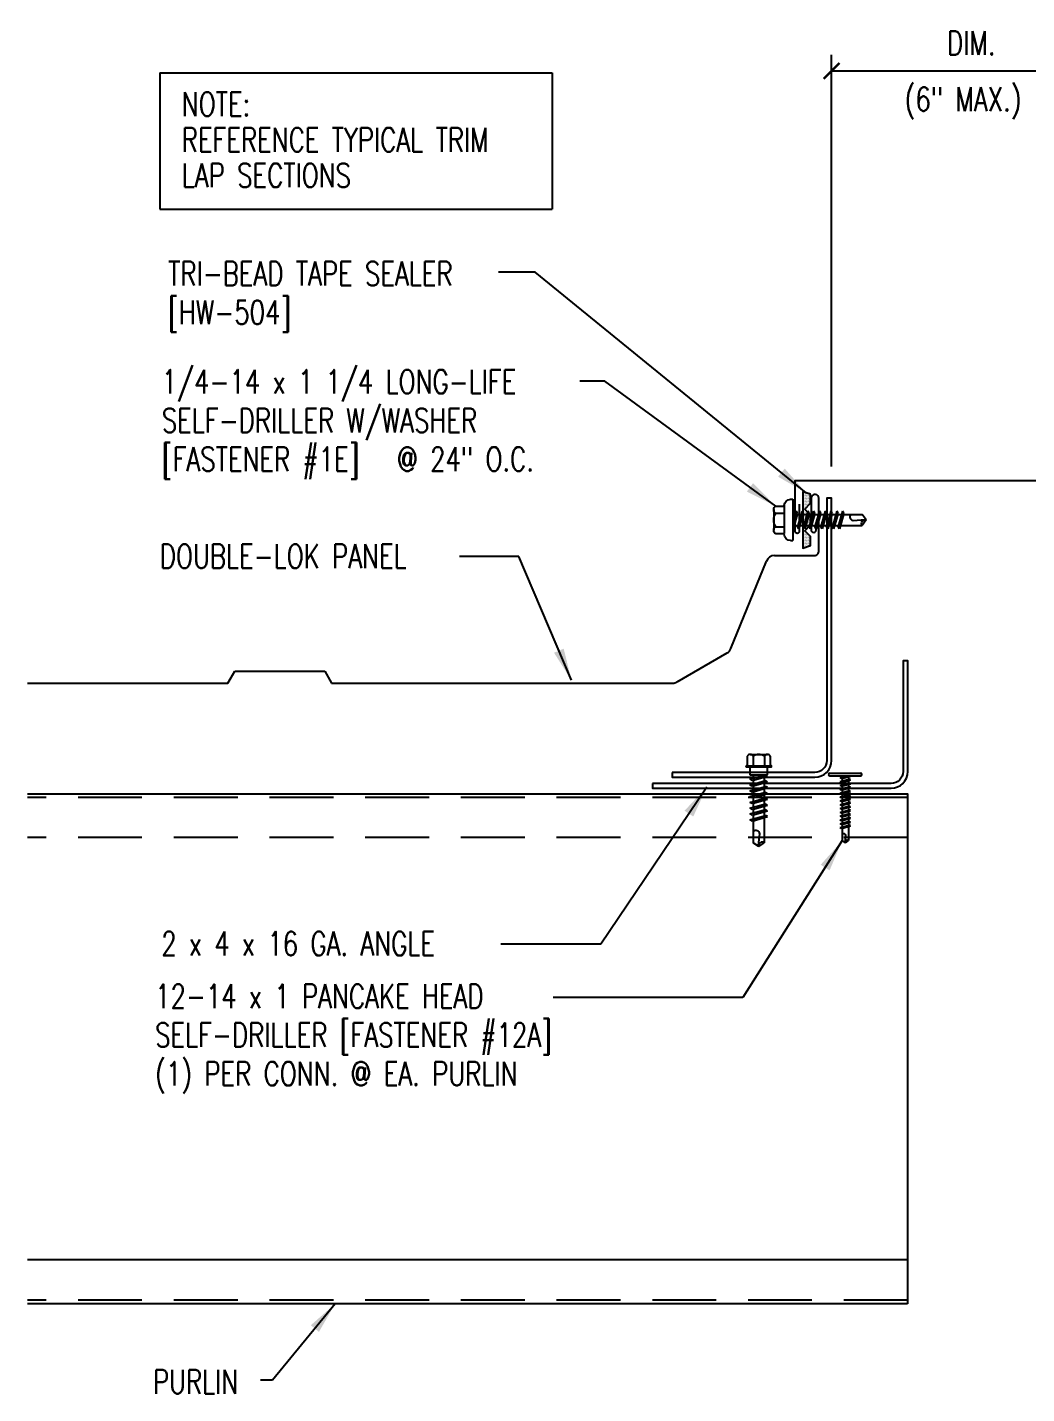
# Model space of a CAD drawing. Extents: x 7.9 to 39.6, y 13.7 to 35.1.
# Drawn here: x 7.86 to 23.53, y 13.72 to 35.15 of the extents above; entities that cross this region are included whole.
import ezdxf

# ---------------------------------------------------------------- set-up
doc = ezdxf.new("R2010")
doc.units = 0
doc.header["$LTSCALE"] = 4
doc.header["$MEASUREMENT"] = 0
doc.linetypes.add('HIDDEN', pattern=[0.375, 0.25, -0.125])
doc.layers.get('0').update_dxf_attribs({"linetype": 'CONTINUOUS'})
doc.layers.get('DEFPOINTS').update_dxf_attribs({"linetype": 'CONTINUOUS'})
for name, color, linetype in [('DIM', 7, 'CONTINUOUS'), ('FASTENER', 9, 'CONTINUOUS'), ('PANEL', 11, 'CONTINUOUS'), ('STLA', 12, 'CONTINUOUS'), ('TAPE', 8, 'CONTINUOUS'), ('TEXT', 2, 'CONTINUOUS'), ('TRIM', 6, 'CONTINUOUS')]:
    doc.layers.add(name, color=color, linetype=linetype)
doc.styles.add('TEXT1', font='ROMANS.shx', dxfattribs={"width": 0.75, "height": 0.375})
doc.dimstyles.new('DETAIL$0', dxfattribs={"dimscale": 4, "dimtxt": 0.09375, "dimasz": 0.0625, "dimexe": 0.0625, "dimexo": 0.125, "dimgap": 0.0625, "dimtad": 1, "dimdec": 4, "dimzin": 3, "dimdsep": 46, "dimlunit": 4, "dimtxsty": 'TEXT1', "dimblk": 'ARCHTICK', "dimcen": 0.0625, "dimclrd": 7, "dimclre": 7, "dimclrt": 2, "dimadec": 0, "dimazin": 0, "dimtfac": 0.59375, "dimtdec": 4, "dimtmove": 0, "dimatfit": 3, "dimfxl": 0, "dimtolj": 1, "dimtzin": 3, "dimarcsym": 0})
doc.dimstyles.new('DETAIL$7', dxfattribs={"dimscale": 4, "dimtxt": 0.09375, "dimasz": 0.125, "dimexe": 0.0625, "dimexo": 0.125, "dimgap": 0.0625, "dimtad": 1, "dimdec": 4, "dimzin": 3, "dimdsep": 46, "dimlunit": 4, "dimtxsty": 'TEXT1', "dimblk": 'ARCHTICK', "dimcen": 0.0625, "dimclrd": 7, "dimclre": 7, "dimclrt": 2, "dimadec": 0, "dimazin": 0, "dimtfac": 0.59375, "dimtdec": 4, "dimtmove": 0, "dimatfit": 3, "dimfxl": 0, "dimtolj": 1, "dimtzin": 3, "dimarcsym": 0})

# ---------------------------------------------------------------- blocks, each defined once
blk = doc.blocks.new('_ArchTick')
at = {"color": 0, "linetype": 'ByBlock', "const_width": 0.15}
blk.add_lwpolyline([(-0.5, -0.5), (0.5, 0.5)], dxfattribs=at)
blk = doc.blocks.new('*D6')
at = {"layer": 'DEFPOINTS', "color": 0}
for p in [(24.853, 34.465), (20.471, 27.764), (24.853, 27.764)]:
    blk.add_point(p, dxfattribs=at)
at = {"layer": 'DIM', "color": 7, "lineweight": -2}
for p, q in [((20.471, 28.264), (20.471, 34.715)), ((24.853, 28.264), (24.853, 34.715)), ((20.471, 34.465), (24.853, 34.465))]:
    blk.add_line(p, q, dxfattribs=at)
at = {"layer": 'DIM', "color": 7, "lineweight": -2, "xscale": 0.25, "yscale": 0.25, "zscale": 0.25, "rotation": 180}
blk.add_blockref('_ArchTick', (20.471, 34.465), dxfattribs=at)
at = {"layer": 'DIM', "color": 7, "lineweight": -2, "xscale": 0.25, "yscale": 0.25, "zscale": 0.25}
blk.add_blockref('_ArchTick', (24.853, 34.465), dxfattribs=at)
at = {"layer": 'DIM', "color": 2, "insert": (22.662, 34.902), "char_height": 0.375, "attachment_point": 5, "style": 'TEXT1'}
blk.add_mtext('\\A1;DIM.', dxfattribs=at)
blk = doc.blocks.new('*X4')
at = {"color": 0}
for p, q in [((-0.434, 0.135), (-0.434, 0.135)), ((-0.434, 0.123), (-0.434, 0.123)), ((-0.422, 0.141), (-0.422, 0.141)), ((-0.422, 0.129), (-0.422, 0.129)), ((-0.422, 0.117), (-0.422, 0.117)), ((-0.422, 0.105), (-0.422, 0.105)), ((-0.422, 0.094), (-0.422, 0.094)), ((-0.422, 0.082), (-0.422, 0.082)), ((-0.41, 0.135), (-0.41, 0.135)), ((-0.41, 0.123), (-0.41, 0.123)), ((-0.41, 0.111), (-0.41, 0.111)), ((-0.41, 0.1), (-0.41, 0.1)), ((-0.41, 0.088), (-0.41, 0.088)), ((-0.41, 0.076), (-0.41, 0.076)), ((-0.41, 0.064), (-0.41, 0.064)), ((-0.41, 0.053), (-0.41, 0.053)), ((-0.41, 0.041), (-0.41, 0.041)), ((-0.398, 0.141), (-0.398, 0.141)), ((-0.398, 0.129), (-0.398, 0.129)), ((-0.398, 0.117), (-0.398, 0.117)), ((-0.398, 0.105), (-0.398, 0.105)), ((-0.398, 0.094), (-0.398, 0.094)), ((-0.398, 0.082), (-0.398, 0.082)), ((-0.398, 0.07), (-0.398, 0.07)), ((-0.398, 0.059), (-0.398, 0.059)), ((-0.398, 0.047), (-0.398, 0.047)), ((-0.398, 0.035), (-0.398, 0.035)), ((-0.398, 0.023), (-0.398, 0.023)), ((-0.387, 0.135), (-0.387, 0.135)), ((-0.387, 0.123), (-0.387, 0.123)), ((-0.387, 0.111), (-0.387, 0.111)), ((-0.387, 0.1), (-0.387, 0.1)), ((-0.387, 0.088), (-0.387, 0.088)), ((-0.387, 0.076), (-0.387, 0.076)), ((-0.387, 0.064), (-0.387, 0.064)), ((-0.387, 0.053), (-0.387, 0.053)), ((-0.387, 0.041), (-0.387, 0.041)), ((-0.387, 0.029), (-0.387, 0.029)), ((-0.375, 0.141), (-0.375, 0.141)), ((-0.375, 0.129), (-0.375, 0.129)), ((-0.375, 0.117), (-0.375, 0.117)), ((-0.375, 0.105), (-0.375, 0.105)), ((-0.375, 0.094), (-0.375, 0.094)), ((-0.375, 0.082), (-0.375, 0.082)), ((-0.375, 0.07), (-0.375, 0.07)), ((-0.375, 0.059), (-0.375, 0.059)), ((-0.375, 0.047), (-0.375, 0.047)), ((-0.375, 0.035), (-0.375, 0.035)), ((-0.375, 0.023), (-0.375, 0.023)), ((-0.363, 0.135), (-0.363, 0.135)), ((-0.363, 0.123), (-0.363, 0.123)), ((-0.363, 0.111), (-0.363, 0.111)), ((-0.363, 0.1), (-0.363, 0.1)), ((-0.363, 0.088), (-0.363, 0.088)), ((-0.363, 0.076), (-0.363, 0.076)), ((-0.363, 0.064), (-0.363, 0.064)), ((-0.363, 0.053), (-0.363, 0.053)), ((-0.363, 0.041), (-0.363, 0.041)), ((-0.363, 0.029), (-0.363, 0.029)), ((-0.352, 0.141), (-0.352, 0.141)), ((-0.352, 0.129), (-0.352, 0.129)), ((-0.352, 0.117), (-0.352, 0.117)), ((-0.352, 0.105), (-0.352, 0.105)), ((-0.352, 0.094), (-0.352, 0.094)), ((-0.352, 0.082), (-0.352, 0.082)), ((-0.352, 0.07), (-0.352, 0.07)), ((-0.352, 0.059), (-0.352, 0.059)), ((-0.352, 0.047), (-0.352, 0.047)), ((-0.352, 0.035), (-0.352, 0.035)), ((-0.352, 0.023), (-0.352, 0.023)), ((-0.34, 0.135), (-0.34, 0.135)), ((-0.34, 0.123), (-0.34, 0.123)), ((-0.34, 0.111), (-0.34, 0.111)), ((-0.34, 0.1), (-0.34, 0.1)), ((-0.34, 0.088), (-0.34, 0.088)), ((-0.34, 0.076), (-0.34, 0.076)), ((-0.34, 0.064), (-0.34, 0.064)), ((-0.34, 0.053), (-0.34, 0.053)), ((-0.34, 0.041), (-0.34, 0.041)), ((-0.34, 0.029), (-0.34, 0.029)), ((-0.328, 0.141), (-0.328, 0.141)), ((-0.328, 0.129), (-0.328, 0.129)), ((-0.328, 0.117), (-0.328, 0.117)), ((-0.328, 0.105), (-0.328, 0.105)), ((-0.328, 0.094), (-0.328, 0.094)), ((-0.328, 0.082), (-0.328, 0.082)), ((-0.328, 0.07), (-0.328, 0.07)), ((-0.328, 0.059), (-0.328, 0.059)), ((-0.328, 0.047), (-0.328, 0.047)), ((-0.328, 0.035), (-0.328, 0.035)), ((-0.328, 0.023), (-0.328, 0.023)), ((-0.316, 0.135), (-0.316, 0.135)), ((-0.316, 0.123), (-0.316, 0.123)), ((-0.316, 0.111), (-0.316, 0.111)), ((-0.316, 0.1), (-0.316, 0.1)), ((-0.316, 0.088), (-0.316, 0.088)), ((-0.316, 0.076), (-0.316, 0.076)), ((-0.316, 0.064), (-0.316, 0.064)), ((-0.316, 0.053), (-0.316, 0.053)), ((-0.316, 0.041), (-0.316, 0.041)), ((-0.316, 0.029), (-0.316, 0.029)), ((-0.305, 0.141), (-0.305, 0.141)), ((-0.305, 0.129), (-0.305, 0.129)), ((-0.305, 0.117), (-0.305, 0.117)), ((-0.305, 0.105), (-0.305, 0.105)), ((-0.305, 0.094), (-0.305, 0.094)), ((-0.305, 0.082), (-0.305, 0.082)), ((-0.305, 0.07), (-0.305, 0.07)), ((-0.305, 0.059), (-0.305, 0.059)), ((-0.305, 0.047), (-0.305, 0.047)), ((-0.305, 0.035), (-0.305, 0.035)), ((-0.305, 0.023), (-0.305, 0.023)), ((-0.293, 0.135), (-0.293, 0.135)), ((-0.293, 0.123), (-0.293, 0.123)), ((-0.293, 0.111), (-0.293, 0.111)), ((-0.293, 0.1), (-0.293, 0.1)), ((-0.293, 0.088), (-0.293, 0.088)), ((-0.293, 0.076), (-0.293, 0.076)), ((-0.293, 0.064), (-0.293, 0.064)), ((-0.293, 0.053), (-0.293, 0.053)), ((-0.293, 0.041), (-0.293, 0.041)), ((-0.293, 0.029), (-0.293, 0.029)), ((-0.281, 0.141), (-0.281, 0.141)), ((-0.281, 0.129), (-0.281, 0.129)), ((-0.281, 0.117), (-0.281, 0.117)), ((-0.281, 0.105), (-0.281, 0.105)), ((-0.281, 0.094), (-0.281, 0.094)), ((-0.281, 0.082), (-0.281, 0.082)), ((-0.281, 0.07), (-0.281, 0.07)), ((-0.281, 0.059), (-0.281, 0.059)), ((-0.281, 0.047), (-0.281, 0.047)), ((-0.281, 0.035), (-0.281, 0.035)), ((-0.281, 0.023), (-0.281, 0.023)), ((-0.27, 0.135), (-0.27, 0.135)), ((-0.27, 0.123), (-0.27, 0.123)), ((-0.27, 0.111), (-0.27, 0.111)), ((-0.27, 0.1), (-0.27, 0.1)), ((-0.27, 0.088), (-0.27, 0.088)), ((-0.27, 0.076), (-0.27, 0.076)), ((-0.27, 0.064), (-0.27, 0.064)), ((-0.27, 0.053), (-0.27, 0.053)), ((-0.27, 0.041), (-0.27, 0.041)), ((-0.27, 0.029), (-0.27, 0.029)), ((-0.258, 0.141), (-0.258, 0.141)), ((-0.258, 0.129), (-0.258, 0.129)), ((-0.258, 0.117), (-0.258, 0.117)), ((-0.258, 0.105), (-0.258, 0.105)), ((-0.258, 0.094), (-0.258, 0.094)), ((-0.258, 0.082), (-0.258, 0.082)), ((-0.258, 0.07), (-0.258, 0.07)), ((-0.258, 0.059), (-0.258, 0.059)), ((-0.258, 0.047), (-0.258, 0.047)), ((-0.258, 0.035), (-0.258, 0.035)), ((-0.258, 0.023), (-0.258, 0.023)), ((-0.246, 0.135), (-0.246, 0.135)), ((-0.246, 0.123), (-0.246, 0.123)), ((-0.246, 0.111), (-0.246, 0.111)), ((-0.246, 0.1), (-0.246, 0.1)), ((-0.246, 0.088), (-0.246, 0.088)), ((-0.246, 0.076), (-0.246, 0.076)), ((-0.246, 0.064), (-0.246, 0.064)), ((-0.246, 0.053), (-0.246, 0.053)), ((-0.246, 0.041), (-0.246, 0.041)), ((-0.234, 0.141), (-0.234, 0.141)), ((-0.234, 0.129), (-0.234, 0.129)), ((-0.234, 0.117), (-0.234, 0.117)), ((-0.234, 0.105), (-0.234, 0.105)), ((-0.234, 0.094), (-0.234, 0.094)), ((-0.234, 0.082), (-0.234, 0.082)), ((-0.234, 0.07), (-0.234, 0.07)), ((-0.234, 0.059), (-0.234, 0.059)), ((-0.234, 0.047), (-0.234, 0.047)), ((-0.223, 0.135), (-0.223, 0.135)), ((-0.223, 0.123), (-0.223, 0.123)), ((-0.223, 0.111), (-0.223, 0.111)), ((-0.223, 0.1), (-0.223, 0.1)), ((-0.223, 0.088), (-0.223, 0.088)), ((-0.223, 0.076), (-0.223, 0.076)), ((-0.223, 0.064), (-0.223, 0.064)), ((-0.211, 0.141), (-0.211, 0.141)), ((-0.211, 0.129), (-0.211, 0.129)), ((-0.211, 0.117), (-0.211, 0.117)), ((-0.211, 0.105), (-0.211, 0.105)), ((-0.211, 0.094), (-0.211, 0.094)), ((-0.211, 0.082), (-0.211, 0.082)), ((-0.211, 0.07), (-0.211, 0.07)), ((-0.199, 0.135), (-0.199, 0.135)), ((-0.199, 0.123), (-0.199, 0.123)), ((-0.199, 0.111), (-0.199, 0.111)), ((-0.199, 0.1), (-0.199, 0.1)), ((-0.199, 0.088), (-0.199, 0.088)), ((-0.188, 0.141), (-0.188, 0.141)), ((-0.188, 0.129), (-0.188, 0.129)), ((-0.188, 0.117), (-0.188, 0.117)), ((-0.188, 0.105), (-0.188, 0.105)), ((-0.188, 0.094), (-0.188, 0.094)), ((-0.176, 0.135), (-0.176, 0.135)), ((-0.176, 0.123), (-0.176, 0.123)), ((-0.176, 0.111), (-0.176, 0.111)), ((-0.164, 0.141), (-0.164, 0.141)), ((-0.164, 0.129), (-0.164, 0.129)), ((-0.164, 0.117), (-0.164, 0.117)), ((-0.164, 0.105), (-0.164, 0.105)), ((-0.152, 0.135), (-0.152, 0.135)), ((-0.152, 0.123), (-0.152, 0.123)), ((-0.152, 0.111), (-0.152, 0.111)), ((-0.152, 0.1), (-0.152, 0.1)), ((-0.141, 0.141), (-0.141, 0.141)), ((-0.141, 0.129), (-0.141, 0.129)), ((-0.141, 0.117), (-0.141, 0.117)), ((-0.141, 0.105), (-0.141, 0.105)), ((-0.141, 0.094), (-0.141, 0.094)), ((-0.141, 0.082), (-0.141, 0.082)), ((-0.129, 0.135), (-0.129, 0.135)), ((-0.129, 0.123), (-0.129, 0.123)), ((-0.129, 0.111), (-0.129, 0.111)), ((-0.129, 0.1), (-0.129, 0.1)), ((-0.129, 0.088), (-0.129, 0.088)), ((-0.129, 0.076), (-0.129, 0.076)), ((-0.117, 0.141), (-0.117, 0.141)), ((-0.117, 0.129), (-0.117, 0.129)), ((-0.117, 0.117), (-0.117, 0.117)), ((-0.117, 0.105), (-0.117, 0.105)), ((-0.117, 0.094), (-0.117, 0.094)), ((-0.117, 0.082), (-0.117, 0.082)), ((-0.117, 0.07), (-0.117, 0.07)), ((-0.117, 0.059), (-0.117, 0.059)), ((-0.105, 0.135), (-0.105, 0.135)), ((-0.105, 0.123), (-0.105, 0.123)), ((-0.105, 0.111), (-0.105, 0.111)), ((-0.105, 0.1), (-0.105, 0.1)), ((-0.105, 0.088), (-0.105, 0.088)), ((-0.105, 0.076), (-0.105, 0.076)), ((-0.105, 0.064), (-0.105, 0.064)), ((-0.105, 0.053), (-0.105, 0.053)), ((-0.094, 0.141), (-0.094, 0.141)), ((-0.094, 0.129), (-0.094, 0.129)), ((-0.094, 0.117), (-0.094, 0.117)), ((-0.094, 0.105), (-0.094, 0.105)), ((-0.094, 0.094), (-0.094, 0.094)), ((-0.094, 0.082), (-0.094, 0.082)), ((-0.094, 0.07), (-0.094, 0.07)), ((-0.094, 0.059), (-0.094, 0.059)), ((-0.094, 0.047), (-0.094, 0.047)), ((-0.094, 0.035), (-0.094, 0.035)), ((-0.082, 0.135), (-0.082, 0.135)), ((-0.082, 0.123), (-0.082, 0.123)), ((-0.082, 0.111), (-0.082, 0.111)), ((-0.082, 0.1), (-0.082, 0.1)), ((-0.082, 0.088), (-0.082, 0.088)), ((-0.082, 0.076), (-0.082, 0.076)), ((-0.082, 0.064), (-0.082, 0.064)), ((-0.082, 0.053), (-0.082, 0.053)), ((-0.082, 0.041), (-0.082, 0.041)), ((-0.082, 0.029), (-0.082, 0.029)), ((-0.07, 0.141), (-0.07, 0.141)), ((-0.07, 0.129), (-0.07, 0.129)), ((-0.07, 0.117), (-0.07, 0.117)), ((-0.07, 0.105), (-0.07, 0.105)), ((-0.07, 0.094), (-0.07, 0.094)), ((-0.07, 0.082), (-0.07, 0.082)), ((-0.07, 0.07), (-0.07, 0.07)), ((-0.07, 0.059), (-0.07, 0.059)), ((-0.07, 0.047), (-0.07, 0.047)), ((-0.07, 0.035), (-0.07, 0.035)), ((-0.07, 0.023), (-0.07, 0.023)), ((-0.059, 0.135), (-0.059, 0.135)), ((-0.059, 0.123), (-0.059, 0.123)), ((-0.059, 0.111), (-0.059, 0.111)), ((-0.059, 0.1), (-0.059, 0.1)), ((-0.059, 0.088), (-0.059, 0.088)), ((-0.059, 0.076), (-0.059, 0.076)), ((-0.059, 0.064), (-0.059, 0.064)), ((-0.059, 0.053), (-0.059, 0.053)), ((-0.059, 0.041), (-0.059, 0.041)), ((-0.059, 0.029), (-0.059, 0.029)), ((-0.047, 0.141), (-0.047, 0.141)), ((-0.047, 0.129), (-0.047, 0.129)), ((-0.047, 0.117), (-0.047, 0.117)), ((-0.047, 0.105), (-0.047, 0.105)), ((-0.047, 0.094), (-0.047, 0.094)), ((-0.047, 0.082), (-0.047, 0.082)), ((-0.047, 0.07), (-0.047, 0.07)), ((-0.047, 0.059), (-0.047, 0.059)), ((-0.047, 0.047), (-0.047, 0.047)), ((-0.047, 0.035), (-0.047, 0.035)), ((-0.047, 0.023), (-0.047, 0.023)), ((-0.035, 0.135), (-0.035, 0.135)), ((-0.035, 0.123), (-0.035, 0.123)), ((-0.035, 0.111), (-0.035, 0.111)), ((-0.035, 0.1), (-0.035, 0.1)), ((-0.035, 0.088), (-0.035, 0.088)), ((-0.035, 0.076), (-0.035, 0.076)), ((-0.035, 0.064), (-0.035, 0.064)), ((-0.035, 0.053), (-0.035, 0.053)), ((-0.035, 0.041), (-0.035, 0.041)), ((-0.035, 0.029), (-0.035, 0.029)), ((-0.023, 0.141), (-0.023, 0.141)), ((-0.023, 0.129), (-0.023, 0.129)), ((-0.023, 0.117), (-0.023, 0.117)), ((-0.023, 0.105), (-0.023, 0.105)), ((-0.023, 0.094), (-0.023, 0.094)), ((-0.023, 0.082), (-0.023, 0.082)), ((-0.023, 0.07), (-0.023, 0.07)), ((-0.023, 0.059), (-0.023, 0.059)), ((-0.023, 0.047), (-0.023, 0.047)), ((-0.023, 0.035), (-0.023, 0.035)), ((-0.023, 0.023), (-0.023, 0.023)), ((-0.012, 0.135), (-0.012, 0.135)), ((-0.012, 0.123), (-0.012, 0.123)), ((-0.012, 0.111), (-0.012, 0.111)), ((-0.012, 0.1), (-0.012, 0.1)), ((-0.012, 0.088), (-0.012, 0.088)), ((-0.012, 0.076), (-0.012, 0.076)), ((-0.012, 0.064), (-0.012, 0.064)), ((-0.012, 0.053), (-0.012, 0.053)), ((-0.012, 0.041), (-0.012, 0.041)), ((-0.012, 0.029), (-0.012, 0.029)), ((0, 0.141), (0, 0.141)), ((0, 0.129), (0, 0.129)), ((0, 0.117), (0, 0.117)), ((0, 0.105), (0, 0.105)), ((0, 0.094), (0, 0.094)), ((0, 0.082), (0, 0.082)), ((0, 0.07), (0, 0.07)), ((0, 0.059), (0, 0.059)), ((0, 0.047), (0, 0.047)), ((0, 0.035), (0, 0.035)), ((0, 0.023), (0, 0.023)), ((0.012, 0.135), (0.012, 0.135)), ((0.012, 0.123), (0.012, 0.123)), ((0.012, 0.111), (0.012, 0.111)), ((0.012, 0.1), (0.012, 0.1)), ((0.012, 0.088), (0.012, 0.088)), ((0.012, 0.076), (0.012, 0.076)), ((0.012, 0.064), (0.012, 0.064)), ((0.012, 0.053), (0.012, 0.053)), ((0.012, 0.041), (0.012, 0.041)), ((0.012, 0.029), (0.012, 0.029)), ((0.023, 0.141), (0.023, 0.141)), ((0.023, 0.129), (0.023, 0.129)), ((0.023, 0.117), (0.023, 0.117)), ((0.023, 0.105), (0.023, 0.105)), ((0.023, 0.094), (0.023, 0.094)), ((0.023, 0.082), (0.023, 0.082)), ((0.023, 0.07), (0.023, 0.07)), ((0.023, 0.059), (0.023, 0.059)), ((0.023, 0.047), (0.023, 0.047)), ((0.023, 0.035), (0.023, 0.035)), ((0.023, 0.023), (0.023, 0.023)), ((0.035, 0.135), (0.035, 0.135)), ((0.035, 0.123), (0.035, 0.123)), ((0.035, 0.111), (0.035, 0.111)), ((0.035, 0.1), (0.035, 0.1)), ((0.035, 0.088), (0.035, 0.088)), ((0.035, 0.076), (0.035, 0.076)), ((0.035, 0.064), (0.035, 0.064)), ((0.035, 0.053), (0.035, 0.053)), ((0.035, 0.041), (0.035, 0.041)), ((0.035, 0.029), (0.035, 0.029)), ((0.047, 0.141), (0.047, 0.141)), ((0.047, 0.129), (0.047, 0.129)), ((0.047, 0.117), (0.047, 0.117)), ((0.047, 0.105), (0.047, 0.105)), ((0.047, 0.094), (0.047, 0.094)), ((0.047, 0.082), (0.047, 0.082)), ((0.047, 0.07), (0.047, 0.07)), ((0.047, 0.059), (0.047, 0.059)), ((0.047, 0.047), (0.047, 0.047)), ((0.047, 0.035), (0.047, 0.035)), ((0.047, 0.023), (0.047, 0.023)), ((0.059, 0.135), (0.059, 0.135)), ((0.059, 0.123), (0.059, 0.123)), ((0.059, 0.111), (0.059, 0.111)), ((0.059, 0.1), (0.059, 0.1)), ((0.059, 0.088), (0.059, 0.088)), ((0.059, 0.076), (0.059, 0.076)), ((0.059, 0.064), (0.059, 0.064)), ((0.059, 0.053), (0.059, 0.053)), ((0.059, 0.041), (0.059, 0.041)), ((0.059, 0.029), (0.059, 0.029)), ((0.07, 0.141), (0.07, 0.141)), ((0.07, 0.129), (0.07, 0.129)), ((0.07, 0.117), (0.07, 0.117)), ((0.07, 0.105), (0.07, 0.105)), ((0.07, 0.094), (0.07, 0.094)), ((0.07, 0.082), (0.07, 0.082)), ((0.07, 0.07), (0.07, 0.07)), ((0.07, 0.059), (0.07, 0.059)), ((0.07, 0.047), (0.07, 0.047)), ((0.07, 0.035), (0.07, 0.035)), ((0.07, 0.023), (0.07, 0.023)), ((0.082, 0.135), (0.082, 0.135)), ((0.082, 0.123), (0.082, 0.123)), ((0.082, 0.111), (0.082, 0.111)), ((0.082, 0.1), (0.082, 0.1)), ((0.082, 0.088), (0.082, 0.088)), ((0.082, 0.076), (0.082, 0.076)), ((0.082, 0.064), (0.082, 0.064)), ((0.082, 0.053), (0.082, 0.053)), ((0.082, 0.041), (0.082, 0.041)), ((0.082, 0.029), (0.082, 0.029)), ((0.094, 0.141), (0.094, 0.141)), ((0.094, 0.129), (0.094, 0.129)), ((0.094, 0.117), (0.094, 0.117)), ((0.094, 0.105), (0.094, 0.105)), ((0.094, 0.094), (0.094, 0.094)), ((0.094, 0.082), (0.094, 0.082)), ((0.094, 0.07), (0.094, 0.07)), ((0.094, 0.059), (0.094, 0.059)), ((0.094, 0.047), (0.094, 0.047)), ((0.094, 0.035), (0.094, 0.035)), ((0.105, 0.135), (0.105, 0.135)), ((0.105, 0.123), (0.105, 0.123)), ((0.105, 0.111), (0.105, 0.111)), ((0.105, 0.1), (0.105, 0.1)), ((0.105, 0.088), (0.105, 0.088)), ((0.105, 0.076), (0.105, 0.076)), ((0.105, 0.064), (0.105, 0.064)), ((0.105, 0.053), (0.105, 0.053)), ((0.117, 0.141), (0.117, 0.141)), ((0.117, 0.129), (0.117, 0.129)), ((0.117, 0.117), (0.117, 0.117)), ((0.117, 0.105), (0.117, 0.105)), ((0.117, 0.094), (0.117, 0.094)), ((0.117, 0.082), (0.117, 0.082)), ((0.117, 0.07), (0.117, 0.07)), ((0.117, 0.059), (0.117, 0.059)), ((0.129, 0.135), (0.129, 0.135)), ((0.129, 0.123), (0.129, 0.123)), ((0.129, 0.111), (0.129, 0.111)), ((0.129, 0.1), (0.129, 0.1)), ((0.129, 0.088), (0.129, 0.088)), ((0.129, 0.076), (0.129, 0.076)), ((0.141, 0.141), (0.141, 0.141)), ((0.141, 0.129), (0.141, 0.129)), ((0.141, 0.117), (0.141, 0.117)), ((0.141, 0.105), (0.141, 0.105)), ((0.141, 0.094), (0.141, 0.094)), ((0.141, 0.082), (0.141, 0.082)), ((0.152, 0.135), (0.152, 0.135)), ((0.152, 0.123), (0.152, 0.123)), ((0.152, 0.111), (0.152, 0.111)), ((0.152, 0.1), (0.152, 0.1)), ((0.164, 0.141), (0.164, 0.141)), ((0.164, 0.129), (0.164, 0.129)), ((0.164, 0.117), (0.164, 0.117)), ((0.164, 0.105), (0.164, 0.105)), ((0.176, 0.135), (0.176, 0.135)), ((0.176, 0.123), (0.176, 0.123)), ((0.176, 0.111), (0.176, 0.111)), ((0.188, 0.141), (0.188, 0.141)), ((0.188, 0.129), (0.188, 0.129)), ((0.188, 0.117), (0.188, 0.117)), ((0.188, 0.105), (0.188, 0.105)), ((0.188, 0.094), (0.188, 0.094)), ((0.199, 0.135), (0.199, 0.135)), ((0.199, 0.123), (0.199, 0.123)), ((0.199, 0.111), (0.199, 0.111)), ((0.199, 0.1), (0.199, 0.1)), ((0.199, 0.088), (0.199, 0.088)), ((0.211, 0.141), (0.211, 0.141)), ((0.211, 0.129), (0.211, 0.129)), ((0.211, 0.117), (0.211, 0.117)), ((0.211, 0.105), (0.211, 0.105)), ((0.211, 0.094), (0.211, 0.094)), ((0.211, 0.082), (0.211, 0.082)), ((0.211, 0.07), (0.211, 0.07)), ((0.223, 0.135), (0.223, 0.135)), ((0.223, 0.123), (0.223, 0.123)), ((0.223, 0.111), (0.223, 0.111)), ((0.223, 0.1), (0.223, 0.1)), ((0.223, 0.088), (0.223, 0.088)), ((0.223, 0.076), (0.223, 0.076)), ((0.223, 0.064), (0.223, 0.064)), ((0.234, 0.141), (0.234, 0.141)), ((0.234, 0.129), (0.234, 0.129)), ((0.234, 0.117), (0.234, 0.117)), ((0.234, 0.105), (0.234, 0.105)), ((0.234, 0.094), (0.234, 0.094)), ((0.234, 0.082), (0.234, 0.082)), ((0.234, 0.07), (0.234, 0.07)), ((0.234, 0.059), (0.234, 0.059)), ((0.234, 0.047), (0.234, 0.047)), ((0.246, 0.135), (0.246, 0.135)), ((0.246, 0.123), (0.246, 0.123)), ((0.246, 0.111), (0.246, 0.111)), ((0.246, 0.1), (0.246, 0.1)), ((0.246, 0.088), (0.246, 0.088)), ((0.246, 0.076), (0.246, 0.076)), ((0.246, 0.064), (0.246, 0.064)), ((0.246, 0.053), (0.246, 0.053)), ((0.246, 0.041), (0.246, 0.041)), ((0.258, 0.141), (0.258, 0.141)), ((0.258, 0.129), (0.258, 0.129)), ((0.258, 0.117), (0.258, 0.117)), ((0.258, 0.105), (0.258, 0.105)), ((0.258, 0.094), (0.258, 0.094)), ((0.258, 0.082), (0.258, 0.082)), ((0.258, 0.07), (0.258, 0.07)), ((0.258, 0.059), (0.258, 0.059)), ((0.258, 0.047), (0.258, 0.047)), ((0.258, 0.035), (0.258, 0.035)), ((0.258, 0.023), (0.258, 0.023)), ((0.27, 0.135), (0.27, 0.135)), ((0.27, 0.123), (0.27, 0.123)), ((0.27, 0.111), (0.27, 0.111)), ((0.27, 0.1), (0.27, 0.1)), ((0.27, 0.088), (0.27, 0.088)), ((0.27, 0.076), (0.27, 0.076)), ((0.27, 0.064), (0.27, 0.064)), ((0.27, 0.053), (0.27, 0.053)), ((0.27, 0.041), (0.27, 0.041)), ((0.27, 0.029), (0.27, 0.029)), ((0.281, 0.141), (0.281, 0.141)), ((0.281, 0.129), (0.281, 0.129)), ((0.281, 0.117), (0.281, 0.117)), ((0.281, 0.105), (0.281, 0.105)), ((0.281, 0.094), (0.281, 0.094)), ((0.281, 0.082), (0.281, 0.082)), ((0.281, 0.07), (0.281, 0.07)), ((0.281, 0.059), (0.281, 0.059)), ((0.281, 0.047), (0.281, 0.047)), ((0.281, 0.035), (0.281, 0.035)), ((0.281, 0.023), (0.281, 0.023)), ((0.293, 0.135), (0.293, 0.135)), ((0.293, 0.123), (0.293, 0.123)), ((0.293, 0.111), (0.293, 0.111)), ((0.293, 0.1), (0.293, 0.1)), ((0.293, 0.088), (0.293, 0.088)), ((0.293, 0.076), (0.293, 0.076)), ((0.293, 0.064), (0.293, 0.064)), ((0.293, 0.053), (0.293, 0.053)), ((0.293, 0.041), (0.293, 0.041)), ((0.293, 0.029), (0.293, 0.029)), ((0.305, 0.141), (0.305, 0.141)), ((0.305, 0.129), (0.305, 0.129)), ((0.305, 0.117), (0.305, 0.117)), ((0.305, 0.105), (0.305, 0.105)), ((0.305, 0.094), (0.305, 0.094)), ((0.305, 0.082), (0.305, 0.082)), ((0.305, 0.07), (0.305, 0.07)), ((0.305, 0.059), (0.305, 0.059)), ((0.305, 0.047), (0.305, 0.047)), ((0.305, 0.035), (0.305, 0.035)), ((0.305, 0.023), (0.305, 0.023)), ((0.316, 0.135), (0.316, 0.135)), ((0.316, 0.123), (0.316, 0.123)), ((0.316, 0.111), (0.316, 0.111)), ((0.316, 0.1), (0.316, 0.1)), ((0.316, 0.088), (0.316, 0.088)), ((0.316, 0.076), (0.316, 0.076)), ((0.316, 0.064), (0.316, 0.064)), ((0.316, 0.053), (0.316, 0.053)), ((0.316, 0.041), (0.316, 0.041)), ((0.316, 0.029), (0.316, 0.029)), ((0.328, 0.141), (0.328, 0.141)), ((0.328, 0.129), (0.328, 0.129)), ((0.328, 0.117), (0.328, 0.117)), ((0.328, 0.105), (0.328, 0.105)), ((0.328, 0.094), (0.328, 0.094)), ((0.328, 0.082), (0.328, 0.082)), ((0.328, 0.07), (0.328, 0.07)), ((0.328, 0.059), (0.328, 0.059)), ((0.328, 0.047), (0.328, 0.047)), ((0.328, 0.035), (0.328, 0.035)), ((0.328, 0.023), (0.328, 0.023)), ((0.34, 0.135), (0.34, 0.135)), ((0.34, 0.123), (0.34, 0.123)), ((0.34, 0.111), (0.34, 0.111)), ((0.34, 0.1), (0.34, 0.1)), ((0.34, 0.088), (0.34, 0.088)), ((0.34, 0.076), (0.34, 0.076)), ((0.34, 0.064), (0.34, 0.064)), ((0.34, 0.053), (0.34, 0.053)), ((0.34, 0.041), (0.34, 0.041)), ((0.34, 0.029), (0.34, 0.029)), ((0.352, 0.141), (0.352, 0.141)), ((0.352, 0.129), (0.352, 0.129)), ((0.352, 0.117), (0.352, 0.117)), ((0.352, 0.105), (0.352, 0.105)), ((0.352, 0.094), (0.352, 0.094)), ((0.352, 0.082), (0.352, 0.082)), ((0.352, 0.07), (0.352, 0.07)), ((0.352, 0.059), (0.352, 0.059)), ((0.352, 0.047), (0.352, 0.047)), ((0.352, 0.035), (0.352, 0.035)), ((0.352, 0.023), (0.352, 0.023)), ((0.363, 0.135), (0.363, 0.135)), ((0.363, 0.123), (0.363, 0.123)), ((0.363, 0.111), (0.363, 0.111)), ((0.363, 0.1), (0.363, 0.1)), ((0.363, 0.088), (0.363, 0.088)), ((0.363, 0.076), (0.363, 0.076)), ((0.363, 0.064), (0.363, 0.064)), ((0.363, 0.053), (0.363, 0.053)), ((0.363, 0.041), (0.363, 0.041)), ((0.363, 0.029), (0.363, 0.029)), ((0.375, 0.141), (0.375, 0.141)), ((0.375, 0.129), (0.375, 0.129)), ((0.375, 0.117), (0.375, 0.117)), ((0.375, 0.105), (0.375, 0.105)), ((0.375, 0.094), (0.375, 0.094)), ((0.375, 0.082), (0.375, 0.082)), ((0.375, 0.07), (0.375, 0.07)), ((0.375, 0.059), (0.375, 0.059)), ((0.375, 0.047), (0.375, 0.047)), ((0.375, 0.035), (0.375, 0.035)), ((0.375, 0.023), (0.375, 0.023)), ((0.387, 0.135), (0.387, 0.135)), ((0.387, 0.123), (0.387, 0.123)), ((0.387, 0.111), (0.387, 0.111)), ((0.387, 0.1), (0.387, 0.1)), ((0.387, 0.088), (0.387, 0.088)), ((0.387, 0.076), (0.387, 0.076)), ((0.387, 0.064), (0.387, 0.064)), ((0.387, 0.053), (0.387, 0.053)), ((0.387, 0.041), (0.387, 0.041)), ((0.387, 0.029), (0.387, 0.029)), ((0.398, 0.141), (0.398, 0.141)), ((0.398, 0.129), (0.398, 0.129)), ((0.398, 0.117), (0.398, 0.117)), ((0.398, 0.105), (0.398, 0.105)), ((0.398, 0.094), (0.398, 0.094)), ((0.398, 0.082), (0.398, 0.082)), ((0.398, 0.07), (0.398, 0.07)), ((0.398, 0.059), (0.398, 0.059)), ((0.398, 0.047), (0.398, 0.047)), ((0.398, 0.035), (0.398, 0.035)), ((0.398, 0.023), (0.398, 0.023)), ((0.41, 0.135), (0.41, 0.135)), ((0.41, 0.123), (0.41, 0.123)), ((0.41, 0.111), (0.41, 0.111)), ((0.41, 0.1), (0.41, 0.1)), ((0.41, 0.088), (0.41, 0.088)), ((0.41, 0.076), (0.41, 0.076)), ((0.41, 0.064), (0.41, 0.064)), ((0.41, 0.053), (0.41, 0.053)), ((0.41, 0.041), (0.41, 0.041)), ((0.422, 0.141), (0.422, 0.141)), ((0.422, 0.129), (0.422, 0.129)), ((0.422, 0.117), (0.422, 0.117)), ((0.422, 0.105), (0.422, 0.105)), ((0.422, 0.094), (0.422, 0.094)), ((0.422, 0.082), (0.422, 0.082)), ((0.434, 0.135), (0.434, 0.135)), ((0.434, 0.123), (0.434, 0.123))]:
    blk.add_line(p, q, dxfattribs=at)
blk = doc.blocks.new('MB_DBTAP')
at = {"layer": 'TAPE', "color": 9}
blk.add_lwpolyline([(-0.403, 0.018), (-0.442, 0.141), (0.442, 0.141), (0.403, 0.018), (0.26, 0.018), (0.17, 0.109), (0.079, 0.018), (0, 0.018), (-0.079, 0.018), (-0.17, 0.109), (-0.26, 0.018)], close=True, dxfattribs=at)
at = {"layer": 'TAPE', "color": 251}
blk.add_blockref('*X4', (0, 0), dxfattribs=at)
blk = doc.blocks.new('MB_DW3')
at = {"layer": 'FASTENER'}
for p, q in [((-0.215, 0.305), (-0.215, 0.171)), ((-0.161, 0.337), (0.161, 0.337)), ((-0.107, 0.305), (-0.107, 0.171)), ((0.107, 0.305), (0.107, 0.171)), ((0.215, 0.305), (0.215, 0.171)), ((-0.324, 0.071), (-0.324, 0.037)), ((-0.324, 0.037), (0.324, 0.037)), ((-0.224, 0.171), (0.215, 0.171)), ((-0.139, -0.016), (0.046, 0.037)), ((-0.104, -0.036), (0.139, 0.033)), ((-0.086, 0.037), (0.086, 0.037)), ((-0.086, 0.037), (-0.086, -0.001)), ((0.086, 0.037), (0.133, 0.037)), ((0.086, 0.018), (0.086, -0.042)), ((0.139, 0.033), (0.133, 0.037)), ((0.324, 0.071), (0.324, 0.037)), ((-0.104, -0.036), (-0.139, -0.016)), ((-0.139, -0.107), (0.104, -0.038)), ((-0.104, -0.127), (-0.139, -0.107)), ((-0.139, -0.198), (0.104, -0.128)), ((-0.104, -0.218), (-0.139, -0.198)), ((-0.104, -0.127), (0.139, -0.058)), ((-0.104, -0.218), (0.139, -0.149)), ((-0.086, -0.031), (-0.086, -0.092)), ((-0.086, -0.122), (-0.086, -0.183)), ((-0.086, -0.213), (-0.086, -0.274)), ((0.086, -0.073), (0.086, -0.133)), ((0.086, -0.164), (0.086, -0.224)), ((0.139, -0.058), (0.104, -0.038)), ((0.139, -0.149), (0.104, -0.128)), ((-0.139, -0.289), (0.104, -0.219)), ((-0.104, -0.309), (-0.139, -0.289)), ((-0.139, -0.38), (0.104, -0.31)), ((-0.104, -0.4), (-0.139, -0.38)), ((-0.139, -0.47), (0.104, -0.401)), ((-0.104, -0.309), (0.139, -0.239)), ((-0.104, -0.4), (0.139, -0.33)), ((-0.104, -0.491), (0.139, -0.421)), ((-0.086, -0.304), (-0.086, -0.364)), ((-0.086, -0.395), (-0.086, -0.455)), ((0.086, -0.255), (0.086, -0.315)), ((0.086, -0.345), (0.086, -0.406)), ((0.139, -0.239), (0.104, -0.219)), ((0.139, -0.33), (0.104, -0.31)), ((0.139, -0.421), (0.104, -0.401)), ((-0.104, -0.491), (-0.139, -0.47)), ((-0.139, -0.561), (0.104, -0.492)), ((-0.104, -0.581), (-0.139, -0.561)), ((-0.139, -0.652), (0.104, -0.583)), ((-0.104, -0.581), (0.139, -0.512)), ((-0.104, -0.672), (0.139, -0.603)), ((-0.086, -0.486), (-0.086, -0.546)), ((-0.086, -0.577), (-0.086, -0.637)), ((0.086, -0.436), (0.086, -0.497)), ((0.086, -0.527), (0.086, -0.588)), ((0.086, -0.618), (0.086, -0.679)), ((0.139, -0.512), (0.104, -0.492)), ((0.139, -0.603), (0.104, -0.583)), ((-0.104, -0.672), (-0.139, -0.652)), ((-0.139, -0.743), (0.104, -0.674)), ((-0.104, -0.763), (-0.139, -0.743)), ((-0.104, -0.763), (0.139, -0.694)), ((-0.086, -0.667), (-0.086, -0.728)), ((-0.086, -0.758), (-0.086, -1.05)), ((0.086, -0.709), (0.086, -1.05)), ((0.139, -0.694), (0.104, -0.674)), ((0, -1.111), (-0.086, -1.05)), ((-0.002, -1.095), (0.014, -0.909)), ((0, -1.111), (0.086, -1.05))]:
    blk.add_line(p, q, dxfattribs=at)
for centre, radius, start, end in [((-0.161, 0.274), 0.0628, 29.8754, 150.1246), ((0, 0.141), 0.196, 56.9974, 123.0026), ((0.161, 0.274), 0.0628, 29.8754, 150.1246), ((-0.224, 0.071), 0.1, 90, 180), ((0.224, 0.071), 0.1, 0, 90), ((-0.046, -0.921), 0.0615, 11.1445, 130.906), ((0.054, -1.097), 0.0563, 55.4585, 194.8454)]:
    blk.add_arc(centre, radius, start, end, dxfattribs=at)
blk = doc.blocks.new('MB_DO5')
for p, q in [((-0.193, 0.018), (0.193, 0.018)), ((-0.193, 0), (0.193, 0)), ((-0.181, 0.167), (-0.181, 0.018)), ((-0.181, 0.018), (0.181, 0.018)), ((-0.135, 0.193), (0.135, 0.193)), ((-0.089, 0.167), (-0.089, 0.018)), ((0.089, 0.167), (0.089, 0.018)), ((0.181, 0.167), (0.181, 0.018)), ((-0.139, 0), (-0.139, -0.123)), ((-0.139, -0.123), (0.139, -0.123)), ((-0.139, -0.194), (0.104, -0.124)), ((-0.104, -0.214), (-0.139, -0.194)), ((-0.104, -0.214), (0.139, -0.145)), ((-0.086, -0.123), (-0.086, -0.179)), ((-0.086, -0.209), (-0.086, -0.27)), ((0.086, -0.16), (0.086, -0.22)), ((0.139, -0.145), (0.104, -0.124)), ((0.139, -0.123), (0.139, 0)), ((-0.139, -0.285), (0.104, -0.215)), ((-0.104, -0.305), (-0.139, -0.285)), ((-0.139, -0.376), (0.104, -0.306)), ((-0.104, -0.396), (-0.139, -0.376)), ((-0.139, -0.466), (0.104, -0.397)), ((-0.104, -0.305), (0.139, -0.235)), ((-0.104, -0.396), (0.139, -0.326)), ((-0.104, -0.487), (0.139, -0.417)), ((-0.086, -0.3), (-0.086, -0.36)), ((-0.086, -0.391), (-0.086, -0.451)), ((0.086, -0.251), (0.086, -0.311)), ((0.086, -0.341), (0.086, -0.402)), ((0.139, -0.235), (0.104, -0.215)), ((0.139, -0.326), (0.104, -0.306)), ((0.139, -0.417), (0.104, -0.397)), ((-0.104, -0.487), (-0.139, -0.466)), ((-0.139, -0.557), (0.104, -0.488)), ((-0.104, -0.577), (-0.139, -0.557)), ((-0.139, -0.648), (0.104, -0.579)), ((-0.104, -0.577), (0.139, -0.508)), ((-0.104, -0.668), (0.139, -0.599)), ((-0.086, -0.482), (-0.086, -0.542)), ((-0.086, -0.572), (-0.086, -0.633)), ((0.086, -0.432), (0.086, -0.493)), ((0.086, -0.523), (0.086, -0.584)), ((0.086, -0.614), (0.086, -0.675)), ((0.139, -0.508), (0.104, -0.488)), ((0.139, -0.599), (0.104, -0.579)), ((-0.104, -0.668), (-0.139, -0.648)), ((-0.139, -0.739), (0.104, -0.67)), ((-0.104, -0.759), (-0.139, -0.739)), ((-0.139, -0.83), (0.104, -0.761)), ((-0.104, -0.85), (-0.139, -0.83)), ((-0.104, -0.759), (0.139, -0.69)), ((-0.104, -0.85), (0.139, -0.781)), ((-0.086, -0.663), (-0.086, -0.724)), ((-0.086, -0.754), (-0.086, -0.815)), ((-0.086, -0.845), (-0.086, -1.189)), ((0.086, -0.705), (0.086, -0.766)), ((0.086, -0.796), (0.086, -1.189)), ((0.139, -0.69), (0.104, -0.67)), ((0.139, -0.781), (0.104, -0.761)), ((-0.002, -1.234), (0.014, -1.048)), ((0, -1.25), (-0.086, -1.189)), ((0, -1.25), (0.086, -1.189))]:
    blk.add_line(p, q)
for centre, radius, start, end in [((-0.193, 0.009), 0.00894, 90, 270), ((-0.135, 0.141), 0.0527, 29.8754, 150.1246), ((0, 0.029), 0.164, 56.9974, 123.0026), ((0.135, 0.141), 0.0527, 29.8754, 150.1246), ((0.193, 0.009), 0.00894, 270, 90), ((-0.046, -1.06), 0.0615, 11.1445, 130.906), ((0.054, -1.236), 0.0563, 55.4585, 194.8454)]:
    blk.add_arc(centre, radius, start, end)
blk = doc.blocks.new('FD-F1e')
at = {"layer": 'TEXT', "style": 'TEXT1', "width": 0.75}
for s, p in [('1/4-14 x 1 1/4 LONG-LIFE', (0.0047, -0.0408)), ('SELF-DRILLER W/WASHER', (0.0047, -0.1926)), ('[FASTENER #1E]', (0.0047, -0.3444))]:
    blk.add_text(s, height=0.09375, dxfattribs=at).set_placement(p)
blk.add_attdef('(QUANTITY)', (0.9263, -0.3444), '', height=0.0938, dxfattribs=at)
blk = doc.blocks.new('sd3')
at = {"layer": 'FASTENER'}
for p, q in [((-0.24, 0.082), (0.24, 0.082)), ((-0.24, 0.037), (0.24, 0.037)), ((-0.078, 0.008), (0.023, 0.037)), ((-0.058, -0.003), (-0.078, 0.008)), ((-0.058, -0.003), (0.08, 0.036)), ((-0.048, 0.037), (-0.048, 0.017)), ((0.05, 0.027), (0.05, -0.016)), ((-0.078, -0.052), (0.06, -0.013)), ((-0.058, -0.064), (-0.078, -0.052)), ((-0.078, -0.112), (0.06, -0.073)), ((-0.058, -0.124), (-0.078, -0.112)), ((-0.078, -0.172), (0.06, -0.133)), ((-0.058, -0.184), (-0.078, -0.172)), ((-0.078, -0.232), (0.06, -0.193)), ((-0.058, -0.064), (0.08, -0.024)), ((-0.058, -0.124), (0.08, -0.084)), ((-0.058, -0.184), (0.08, -0.144)), ((-0.058, -0.244), (0.08, -0.204)), ((-0.048, -0.001), (-0.048, -0.044)), ((-0.048, -0.061), (-0.048, -0.104)), ((-0.048, -0.121), (-0.048, -0.164)), ((-0.048, -0.181), (-0.048, -0.224)), ((0.05, -0.033), (0.05, -0.076)), ((0.05, -0.093), (0.05, -0.136)), ((0.05, -0.153), (0.05, -0.196)), ((0.05, -0.213), (0.05, -0.256)), ((0.08, -0.024), (0.06, -0.013)), ((0.08, -0.084), (0.06, -0.073)), ((0.08, -0.144), (0.06, -0.133)), ((0.08, -0.204), (0.06, -0.193)), ((-0.058, -0.244), (-0.078, -0.232)), ((-0.078, -0.292), (0.06, -0.253)), ((-0.058, -0.304), (-0.078, -0.292)), ((-0.078, -0.353), (0.06, -0.313)), ((-0.058, -0.364), (-0.078, -0.353)), ((-0.078, -0.413), (0.06, -0.373)), ((-0.058, -0.424), (-0.078, -0.413)), ((-0.058, -0.304), (0.08, -0.264)), ((-0.058, -0.364), (0.08, -0.325)), ((-0.058, -0.424), (0.08, -0.385)), ((-0.048, -0.241), (-0.048, -0.284)), ((-0.048, -0.301), (-0.048, -0.344)), ((-0.048, -0.361), (-0.048, -0.404)), ((-0.048, -0.421), (-0.048, -0.464)), ((0.05, -0.273), (0.05, -0.316)), ((0.05, -0.333), (0.05, -0.376)), ((0.05, -0.393), (0.05, -0.436)), ((0.08, -0.264), (0.06, -0.253)), ((0.08, -0.325), (0.06, -0.313)), ((0.08, -0.385), (0.06, -0.373)), ((-0.078, -0.473), (0.06, -0.433)), ((-0.058, -0.484), (-0.078, -0.473)), ((-0.078, -0.533), (0.06, -0.493)), ((-0.058, -0.544), (-0.078, -0.533)), ((-0.078, -0.593), (0.06, -0.553)), ((-0.058, -0.604), (-0.078, -0.593)), ((-0.078, -0.653), (0.06, -0.614)), ((-0.058, -0.484), (0.08, -0.445)), ((-0.058, -0.544), (0.08, -0.505)), ((-0.058, -0.604), (0.08, -0.565)), ((-0.058, -0.664), (0.08, -0.625)), ((-0.048, -0.481), (-0.048, -0.524)), ((-0.048, -0.541), (-0.048, -0.584)), ((-0.048, -0.601), (-0.048, -0.644)), ((0.05, -0.453), (0.05, -0.496)), ((0.05, -0.513), (0.05, -0.556)), ((0.05, -0.573), (0.05, -0.616)), ((0.05, -0.634), (0.05, -0.676)), ((0.08, -0.445), (0.06, -0.433)), ((0.08, -0.505), (0.06, -0.493)), ((0.08, -0.565), (0.06, -0.553)), ((0.08, -0.625), (0.06, -0.614)), ((-0.058, -0.664), (-0.078, -0.653)), ((-0.078, -0.713), (0.06, -0.674)), ((-0.058, -0.724), (-0.078, -0.713)), ((-0.078, -0.773), (0.06, -0.734)), ((-0.058, -0.785), (-0.078, -0.773)), ((-0.058, -0.724), (0.08, -0.685)), ((-0.058, -0.785), (0.08, -0.745)), ((-0.048, -0.662), (-0.048, -0.704)), ((-0.048, -0.722), (-0.048, -0.765)), ((-0.048, -0.782), (-0.048, -0.977)), ((0.05, -0.694), (0.05, -0.737)), ((0.05, -0.754), (0.05, -0.977)), ((0.08, -0.685), (0.06, -0.674)), ((0.08, -0.745), (0.06, -0.734)), ((0.001, -1.011), (-0.048, -0.977)), ((0, -1.003), (0.009, -0.896)), ((0.001, -1.011), (0.05, -0.977))]:
    blk.add_line(p, q, dxfattribs=at)
for centre, radius, start, end in [((-0.238, 0.06), 0.0227, 94.6639, 265.3361), ((0.238, 0.06), 0.0227, 274.6639, 85.3361), ((-0.025, -0.903), 0.0349, 11.1445, 130.906), ((0.032, -1.003), 0.032, 55.4585, 194.8454)]:
    blk.add_arc(centre, radius, start, end, dxfattribs=at)
blk = doc.blocks.new('FD-F12a')
at = {"layer": 'TEXT', "style": 'TEXT1', "width": 0.75}
for s, p in [('12-14 x 1 PANCAKE HEAD', (0.0047, -0.0408)), ('SELF-DRILLER [FASTENER #12A]', (0.0047, -0.1926))]:
    blk.add_text(s, height=0.09375, dxfattribs=at).set_placement(p)
blk.add_attdef('(QUANTITY)', (0.0047, -0.3444), '', height=0.0938, dxfattribs=at)
blk = doc.blocks.new('A$C30686E82')
for p, q in [((-2.715, 0.761), (3.437, 0.761)), ((-2.715, 0.761), (-2.715, -1.379)), ((3.437, 0.761), (3.437, -1.379)), ((-2.715, -1.379), (3.437, -1.379))]:
    blk.add_line(p, q)
at = {"layer": 'TEXT', "style": 'TEXT1', "width": 0.75}
for s, p in [('NOTE:', (-2.368, 0.081)), ('REFERENCE TYPICAL TRIM', (-2.368, -0.477)), ('LAP SECTIONS', (-2.368, -1.035))]:
    blk.add_text(s, height=0.375, dxfattribs=at).set_placement(p)

msp = doc.modelspace()

# ---------------------------------------------------------------- linework, layer by layer
at = {"layer": 'PANEL'}
for p, q in [((20.15229, 27.77377), (20.14994, 27.26496)), ((20.27401, 26.94009), (20.27238, 27.76346)), ((20.228, 27.26917), (20.22558, 27.33594)), ((19.57633, 26.86563), (20.19958, 26.86554)), ((18.89405, 25.4057), (19.44928, 26.77994)), ((18.04857, 24.88399), (18.83558, 25.33834)), ((7.86448, 24.86564), (11.00909, 24.86564)), ((11.00909, 24.86564), (11.11734, 25.05313)), ((11.11734, 25.05313), (12.52584, 25.05315)), ((12.52584, 25.05315), (12.63409, 24.86564)), ((12.63409, 24.86564), (17.98009, 24.86564))]:
    msp.add_line(p, q, dxfattribs=at)
for centre, radius, start, end in [((20.21191, 27.76371), 0.06047, 359.762808, 170.421345), ((20.18902, 27.26612), 0.0391, 181.703173, 4.466611), ((19.57633, 26.7286), 0.13703, 89.998115, 158.000091), ((20.19959, 26.93995), 0.07441, 269.991171, 0.10894), ((18.76722, 25.45674), 0.13671, 299.998829, 338.077597), ((17.98009, 25.00264), 0.137, 270.00021, 299.993554)]:
    msp.add_arc(centre, radius, start, end, dxfattribs=at)
at = {"layer": 'STLA', "color": 7, "linetype": 'HIDDEN'}
for p, q in [((21.66156, 23.07191), (7.86448, 23.07191)), ((21.66156, 22.44227), (7.86448, 22.44227)), ((21.66156, 15.19151), (7.86448, 15.19151))]:
    msp.add_line(p, q, dxfattribs=at)
at = {"layer": 'STLA'}
msp.add_line((21.66156, 15.82115), (7.86448, 15.82115), dxfattribs=at)
for points in [[(17.97057, 23.46405), (17.97057, 23.38935), (20.20837, 23.38935, 0.41421356), (20.47057, 23.65155), (20.47057, 27.76435), (20.39587, 27.76435), (20.39587, 23.65155, -0.41421356), (20.20837, 23.46405)], [(17.66609, 23.29084), (17.66609, 23.21614), (21.40389, 23.21614, 0.41421356), (21.66609, 23.47834), (21.66609, 25.21614), (21.59139, 25.21614), (21.59139, 23.47834, -0.41421356), (21.40389, 23.29084)]]:
    msp.add_lwpolyline(points, format="xyb", close=True, dxfattribs=at)
for points in [[(7.86448, 23.13171), (21.66156, 23.13171), (21.66156, 15.13171)], [(21.66156, 15.13171), (7.86448, 15.13171)]]:
    msp.add_lwpolyline(points, dxfattribs=at)
at = {"layer": 'TRIM'}
msp.add_lwpolyline([(19.96429, 27.67222), (19.96429, 27.24347, -1), (19.90179, 27.24347), (19.90179, 28.04009), (28.38608, 28.04009, -0.99695997), (28.38608, 27.88436), (26.38608, 27.88436)], format="xyb", dxfattribs=at)

# ---------------------------------------------------------------- block references
msp.add_blockref('A$C30686E82', (12.65396, 33.67526))
at = {"layer": 'FASTENER', "xscale": 4, "yscale": 4, "zscale": 4}
msp.add_blockref('FD-F1e', (9.95424, 29.56811), dxfattribs=at).add_auto_attribs({'(QUANTITY)': '@ 24" O.C.'})
at = {"layer": 'FASTENER', "xscale": -1, "rotation": 90}
msp.add_blockref('MB_DW3', (19.90082, 27.42423), dxfattribs=at)
at = {"layer": 'FASTENER'}
for name, p in [('MB_DO5', (19.32997, 23.55253)), ('sd3', (20.68611, 23.37226))]:
    msp.add_blockref(name, p, dxfattribs=at)
at = {"layer": 'TAPE', "xscale": -1, "rotation": 90.0000000000005}
msp.add_blockref('MB_DBTAP', (20.1608, 27.42482), dxfattribs=at)
at = {"layer": 'TEXT', "xscale": 4, "yscale": 4, "zscale": 4}
msp.add_blockref('FD-F12a', (9.84968, 19.93151), dxfattribs=at).add_auto_attribs({'(QUANTITY)': '(1) PER CONN. @ EA. PURLIN'})

# ---------------------------------------------------------------- texts
at = {"layer": 'TEXT', "style": 'TEXT1', "width": 0.75}
for s, p in [('(6" MAX.)', (21.6175, 33.8345)), ('TRI-BEAD TAPE SEALER', (10.07186, 31.0995)), ('[HW-504]', (10.07186, 30.49236)), ('DOUBLE-LOK PANEL', (9.94224, 26.66801)), ('2 x 4 x 16 GA. ANGLE', (9.96416, 20.59323)), ('PURLIN', (9.8332, 13.72378))]:
    msp.add_text(s, height=0.375, dxfattribs=at).set_placement(p)

# ---------------------------------------------------------------- dimensions: what is measured, and where the dimension line sits
at = {"layer": 'DIM'}
dim = msp.add_linear_dim(base=(24.85256, 34.4648), p1=(20.47057, 27.76435), p2=(24.85256, 27.76435), text='DIM.', dimstyle='DETAIL$0', dxfattribs=at)
dim.commit()
dim.dimension.update_dxf_attribs({"geometry": '*D6', "text_midpoint": (22.66156, 34.9023)})

# ---------------------------------------------------------------- leaders
for points in [[(20.07247, 27.84958), (15.82458, 31.30828), (15.25052, 31.30828)], [(19.59574, 27.63963), (16.91459, 29.5993), (16.52324, 29.5993)], [(16.39252, 24.91341), (15.56701, 26.85067), (14.6383, 26.85067)], [(18.51463, 23.23399), (16.85289, 20.77083), (15.2868, 20.77083)], [(20.63775, 22.3954), (19.08237, 19.93725), (16.10909, 19.93725)]]:
    msp.add_leader(points, dimstyle='DETAIL$7', dxfattribs=at)
at = {"layer": 'TEXT'}
msp.add_leader([(12.6885, 15.13171), (11.70868, 13.93341), (11.5175, 13.93341)], dimstyle='DETAIL$7', dxfattribs=at)

doc.saveas('drawing.dxf')
